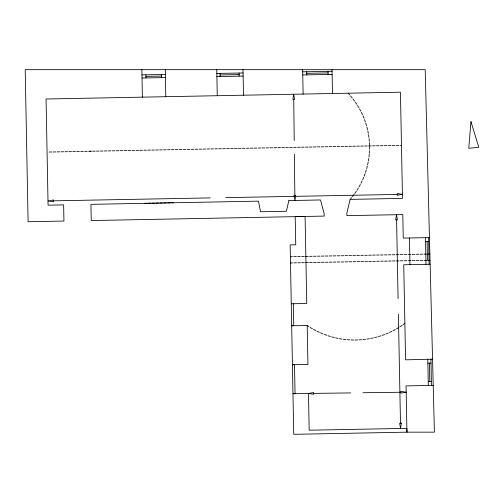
<?xml version="1.0" encoding="UTF-8"?>
<svg xmlns="http://www.w3.org/2000/svg" width="504" height="504" viewBox="0 0 504 504"><rect width="100%" height="100%" fill="white"/><g stroke="black" fill="none" stroke-linecap="round" stroke-linejoin="round"><path stroke-width="0.76" d="M369.375 153.115L369.508 150.532M369.243 154.432L368.985 157.059M368.808 158.376L368.411 160.959M368.147 162.231L367.624 164.814M351.628 197.593L350.141 199.395L346.853 213.066L346.941 215.649L402.797 214.597L403.25 238.09L429.458 237.604L434.404 432.161L406.936 432.161L293.738 434.322L290.153 244.906L295.753 244.793L295.187 216.657L305.09 216.436L306.753 303.471L291.243 303.773M367.315 166.087L366.66 168.626M366.307 169.898L365.52 172.444M363.68 177.351L362.628 179.758M365.085 173.666L364.159 176.123M360.965 183.311L362.105 180.986M359.081 186.814L360.347 184.496M357.021 190.191L358.42 187.954M354.829 193.435L356.315 191.287M352.46 196.585L354.041 194.481M403.118 324.589L404.87 323.366M399.836 326.825L402.066 325.382M396.459 328.841L398.74 327.524M392.994 330.725L395.319 329.496M389.447 332.432L391.86 331.342M385.856 334.013L388.263 333.005M382.126 335.374L384.628 334.492M378.403 336.596L380.904 335.809M377.131 336.949L374.592 337.604M373.275 337.913L370.736 338.436M369.419 338.701L366.836 339.142M365.52 339.318L362.937 339.62M361.62 339.709L358.993 339.885M64.947 151.754L67.574 151.673M89.926 151.276L91.237 151.232L88.61 151.276M108.328 150.923L110.962 150.835M135.935 150.4L138.569 150.312M179.323 149.568L181.95 149.48M206.93 149.039L209.557 148.951M234.536 148.516L237.163 148.428M262.143 147.987L264.776 147.899M277.918 147.685L280.552 147.596M305.487 147.155L308.114 147.067M333.094 146.632L335.721 146.544M360.7 146.103L363.327 146.015M376.475 145.795L379.103 145.713M163.718 202.986L166.352 202.898M305.575 256.448L308.202 256.36M321.35 256.139L323.978 256.051M348.957 255.616L351.584 255.528M376.564 255.087L379.191 254.999M404.17 254.564L406.804 254.476M419.945 254.255L422.579 254.167M309.645 262.584L312.278 262.496M325.426 262.275L328.054 262.187M353.033 261.752L355.66 261.664M380.64 261.223L383.267 261.135M408.246 260.7L410.873 260.612M424.021 260.392L426.655 260.303M357.676 339.973L355.049 340.017M425.559 241.681L428.671 241.592M432.526 359.169L405.575 359.825L403.736 264.776L430.158 264.247M144.572 203.339L146.632 203.295M171.606 202.81L173.622 202.766M290.367 256.712L292.427 256.668M427.965 260.303L430.025 260.259M302.721 71.826L332.041 71.259M145.971 76.381L161.4 76.079M220.078 74.983L239.135 74.586M216.877 76.602L243.123 76.079M429.458 237.604L425.206 69.678L25.2 69.678L28.104 221.747L63.939 221.042L63.63 204.87L48.075 205.178L46.059 98.998L400.447 92.2L402.488 198.381L350.141 199.395M427.833 254.079L429.937 254.035M290.455 262.93L292.559 262.893M141.939 74.894L165.388 74.453M216.833 73.445L243.079 72.967M306.709 73.319L328.098 72.922M302.765 74.939L332.13 74.409M142.027 78.007L165.432 77.566M53.248 200.838L210.174 197.902M225.773 197.637L397.246 194.437M433.226 385.371L406.054 385.9L406.936 432.161L406.886 428.362L309.166 430.202L308.467 393.479L313.633 392.559L313.677 394.267L308.467 393.479L292.994 393.744M372.532 145.839L375.159 145.795M380.419 145.713L383.046 145.669M384.363 145.625L386.99 145.58M388.307 145.536L390.94 145.492M392.251 145.492L394.884 145.448M396.194 145.404L398.828 145.36M329.15 146.677L331.777 146.632M337.037 146.544L339.664 146.5M340.981 146.456L343.608 146.412M344.925 146.368L347.552 146.324M348.869 146.324L351.496 146.28M352.813 146.236L355.44 146.192M356.756 146.147L359.384 146.103M364.644 146.015L367.271 145.971M368.588 145.927L371.215 145.883M285.762 147.508L288.395 147.464M289.712 147.42L292.339 147.376M293.656 147.376L296.283 147.332M297.599 147.288L300.226 147.244M301.543 147.2L304.17 147.155M309.431 147.067L312.058 147.023M313.375 146.979L316.002 146.935M317.318 146.891L319.946 146.847M321.262 146.847L323.889 146.803M325.206 146.765L327.833 146.721M246.368 148.252L249.001 148.208M254.255 148.119L256.889 148.075M258.199 148.031L260.833 147.987M266.087 147.899L268.72 147.855M270.031 147.811L272.664 147.773M273.974 147.729L276.608 147.685M281.862 147.596L284.451 147.552M202.986 149.083L205.613 149.039M210.874 148.951L213.501 148.907M214.817 148.863L217.444 148.819M218.761 148.775L221.388 148.737M222.705 148.737L225.332 148.693M226.649 148.648L229.276 148.604M230.593 148.56L233.22 148.516M238.48 148.428L241.107 148.384M242.424 148.34L245.051 148.296M250.312 148.208L252.945 148.163M159.604 149.915L162.231 149.871M163.548 149.827L166.175 149.782M167.492 149.782L170.119 149.745M171.436 149.701L174.063 149.656M175.379 149.612L178.007 149.568M183.267 149.48L185.894 149.436M187.211 149.392L189.838 149.348M191.155 149.304L193.782 149.26M195.098 149.26L197.726 149.215M199.042 149.171L201.669 149.127M116.216 150.753L118.85 150.709M120.16 150.665L122.793 150.62M124.104 150.62L126.737 150.576M128.048 150.532L130.681 150.488M131.991 150.444L134.625 150.4M139.879 150.312L142.512 150.268M143.823 150.224L146.456 150.179M147.773 150.135L150.4 150.091M151.717 150.091L154.344 150.047M155.66 150.003L158.287 149.959M72.834 151.584L75.461 151.54M76.778 151.496L79.405 151.452M80.722 151.452L83.349 151.408M84.666 151.364L87.293 151.32M92.553 151.187L95.18 151.143M96.497 151.143L99.13 151.099M100.441 151.055L103.074 151.011M104.385 150.967L107.018 150.923M112.272 150.835L114.906 150.791M49.172 152.019L51.799 151.975M53.115 151.975L55.742 151.931M57.059 151.887L59.686 151.843M61.003 151.798L63.63 151.754M68.891 151.673L71.518 151.628M147.943 203.251L150.576 203.207M155.831 203.118L158.464 203.074M159.774 203.03L162.408 202.986M167.662 202.898L170.295 202.854M151.887 203.207L154.52 203.162M400.226 254.608L402.86 254.564M408.114 254.476L410.747 254.432M412.058 254.388L414.691 254.344M416.002 254.299L418.635 254.255M423.889 254.167L426.523 254.123M360.788 255.352L363.416 255.308M368.676 255.219L371.303 255.175M372.62 255.131L375.247 255.087M380.507 254.999L383.135 254.961M384.451 254.917L387.078 254.873M388.395 254.829L391.022 254.785M392.339 254.785L394.966 254.741M396.283 254.696L398.91 254.652M317.407 256.183L320.034 256.139M325.294 256.051L327.921 256.007M329.238 255.969L331.865 255.925M333.182 255.881L335.809 255.837M337.126 255.837L339.753 255.793M341.069 255.749L343.696 255.704M345.013 255.66L347.64 255.616M352.901 255.528L355.528 255.484M356.845 255.44L359.472 255.396M364.732 255.308L367.359 255.263M293.738 256.668L296.371 256.624M297.681 256.58L300.315 256.536M301.625 256.492L304.258 256.448M309.519 256.36L312.146 256.316M313.463 256.271L316.09 256.227M416.134 260.524L418.761 260.48M420.078 260.436L422.711 260.392M364.864 261.488L367.492 261.444M372.752 261.356L375.379 261.311M376.696 261.267L379.323 261.223M384.584 261.135L387.211 261.091M388.527 261.047L391.154 261.003M392.471 260.959L395.098 260.921M396.415 260.921L399.042 260.877M400.359 260.833L402.986 260.788M404.303 260.744L406.93 260.7M412.19 260.612L414.817 260.568M321.476 262.319L324.11 262.275M329.37 262.187L331.997 262.143M333.314 262.099L335.941 262.055M337.258 262.011L339.885 261.967M341.202 261.967L343.829 261.923M345.146 261.885L347.773 261.841M349.089 261.797L351.716 261.752M356.977 261.664L359.604 261.62M360.921 261.576L363.548 261.532M368.808 261.444L371.435 261.4M293.87 262.849L296.503 262.804M297.814 262.804L300.447 262.76M301.757 262.716L304.391 262.672M305.701 262.628L308.335 262.584M313.589 262.496L316.222 262.452M317.533 262.408L320.166 262.363M291.684 325.773L307.194 325.508L308.99 326.649M427.877 363.157L430.989 363.113M428.23 381.648L431.342 381.604M313.633 393.391L350.708 392.912M362.937 392.736L400.882 392.251M400.138 145.316L401.455 145.316M291.677 325.729L293.738 325.729L293.347 303.729M338.089 338.392L335.5 337.825M353.732 340.017L351.105 339.929M349.789 339.885L347.161 339.709M345.845 339.576L343.262 339.274M339.356 338.656L341.945 339.098M331.689 336.861L334.234 337.56M327.921 335.721L330.416 336.508M324.198 334.366L326.649 335.286M320.557 332.873L322.969 333.881M316.966 331.21L319.378 332.35M315.825 330.593L313.507 329.37M312.367 328.709L310.086 327.398M348.125 93.208L349.656 94.922M350.532 95.93L352.201 97.946M353.033 98.998L354.564 101.102M355.351 102.148L356.8 104.341M357.5 105.437L358.905 107.717M359.516 108.858L360.788 111.176M361.355 112.316L362.496 114.729M363.025 115.914L364.033 118.32M364.512 119.593L365.387 122.044M365.784 123.272L366.528 125.817M366.925 127.084L367.536 129.629M368.323 133.484L367.844 130.901M368.544 134.801L368.941 137.384M369.117 138.701L369.331 141.328M369.419 142.645L369.552 145.272M328.054 71.347L328.142 74.453M145.927 74.806L146.015 77.963M242.997 69.678L243.52 95.225M216.745 69.678L217.268 95.71M429.458 363.113L429.805 381.604M427.134 241.637L427.486 260.303M425.471 237.693L425.993 264.335M427.789 359.169L428.318 385.459M409.431 238.001L409.954 264.644M396.591 219.901L398.078 298.651M398.387 314.25L400.491 423.234M307.194 325.508L307.938 364.468L292.427 364.732L294.487 364.688L295.054 393.706M141.851 69.678L142.38 97.159M430.945 359.125L431.43 385.415M428.627 237.604L429.106 264.247M332.041 69.678L332.476 93.517M302.677 69.678L303.118 94.09M165.299 69.678L165.778 96.673M306.709 71.738L306.753 74.894M239.098 73.055L239.135 76.167M220.034 73.401L220.078 76.514M161.4 74.542L161.444 77.654M293.738 99.345L294.223 140.54M294.374 154.123L294.859 195.319M369.552 146.588L369.552 149.215M470.956 121.653L468.764 148.296L478.8 147.244L470.956 121.653M401.323 423.234L400.579 428.406L399.615 423.278L401.323 423.234M293.656 94.179L292.862 99.345L294.575 99.345L293.656 94.179M295.709 195.319L294.922 200.485L294.002 195.319L295.709 195.319M396.503 214.685L395.716 219.901L397.467 219.857L396.503 214.685M288.874 200.573L286.379 211.271L260.524 211.749L258.464 201.146L90.934 204.347L91.237 220.557L324.154 216.09L324.11 213.501L320.512 199.962L288.874 200.573M53.248 200.006L48.075 200.97L53.292 201.713L53.248 200.006M402.419 194.311L397.246 195.275L397.246 193.561L402.419 194.311M406.054 392.206L400.882 393.126L400.882 391.375L406.054 392.206"/></g></svg>
